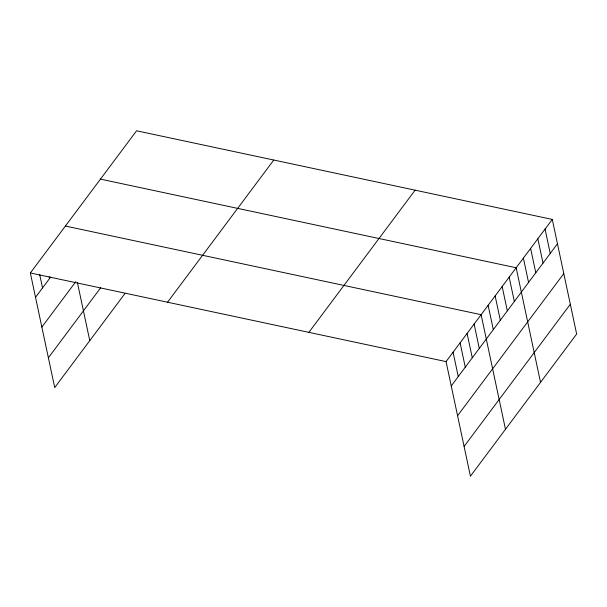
<?xml version="1.0" encoding="UTF-8"?>
<svg xmlns="http://www.w3.org/2000/svg" width="607" height="607" viewBox="0 0 607 607"><rect width="100%" height="100%" fill="white"/><g stroke="black" fill="none" stroke-linecap="round" stroke-linejoin="round"><path stroke-width="0.91" d="M124.814 293.735L54.713 387.577L30.35 272.968L136.575 130.786L552.287 219.423L576.65 334.032L470.425 476.214L446.069 361.605L552.287 219.423M35.525 297.309L50.624 277.103M41.853 327.097L75.829 281.625M48.378 357.789L100.686 287.771M167.54 302.218L273.757 160.036M308.88 332.355L415.105 190.173M451.244 385.946L557.461 243.771M457.572 415.734L563.797 273.56M464.097 446.426L570.322 304.244M100.459 179.126L516.17 267.763L540.534 382.372M65.404 226.047L481.123 314.684L505.479 429.293M30.35 272.968L446.069 361.605M545.063 229.089L550.238 253.438M537.84 238.763L543.015 263.104M530.617 248.43L535.791 272.778M523.393 258.096L528.568 282.445M509.167 277.149L514.341 301.497M502.156 286.534L507.331 310.875M495.145 295.92L500.32 320.261M488.134 305.298L493.309 329.647M474.113 324.07L479.287 348.41M467.102 333.448L472.276 357.796M460.091 342.834L465.266 367.182M453.08 352.219L458.255 376.568M77.453 282.741L89.768 340.656M49.159 276.739L49.546 278.545M39.66 274.402L42.536 287.93"/></g></svg>
